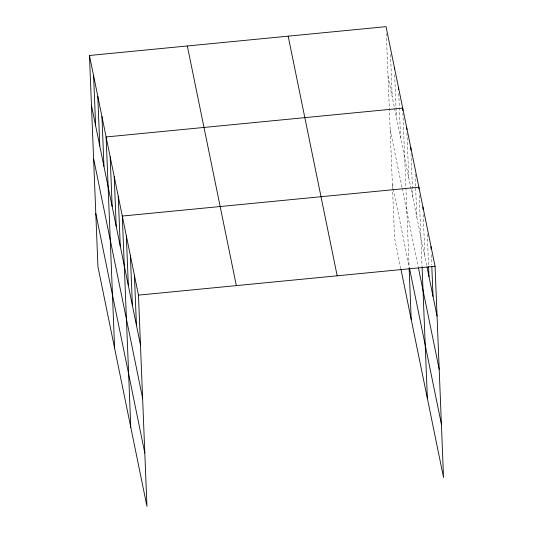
<?xml version="1.0" encoding="UTF-8"?>
<svg xmlns="http://www.w3.org/2000/svg" width="533" height="533" viewBox="0 0 533 533"><rect width="100%" height="100%" fill="white"/><g stroke="black" fill="none" stroke-linecap="round" stroke-linejoin="round"><path stroke-width="0.4" stroke-dasharray="2.67 2" d="M388.044 76.466L411.016 188.775M411.183 189.568L426.706 265.487M390.183 129.726L402.015 187.576M402.182 188.389L418.332 267.346M392.388 184.605L409.377 267.666M400.863 268.832L394.527 237.871L386.245 31.634M431.35 254.814L431.75 264.781M427.273 234.214L428.539 265.76M423.229 214.446L424.928 256.786M419.218 195.504L422.083 266.88M415.107 174.078L416.839 217.244M411.03 153.477L412.795 197.476M406.952 132.877L408.758 177.709M402.908 113.109L405.88 186.99M405.913 187.796L409.117 267.699M398.777 93.568L399.31 106.853M399.344 107.679L400.543 137.567M394.68 74.86L396.379 117.2M390.509 54.493L392.215 96.833"/><path stroke-width="0.8" d="M89.457 55.492L138.473 295.129L146.955 506.35L97.939 266.72L89.457 55.492L386.045 26.65L435.061 266.28L443.543 477.508L401.029 269.645M138.473 295.129L435.061 266.28M427.033 267.066L437.06 316.096M418.498 268.139L439.199 369.362M409.537 268.452L441.404 424.241M288.173 36.171L337.182 275.801M187.33 45.978L236.346 285.608M91.456 105.307L140.472 344.938M93.595 158.574L142.611 398.204M95.8 213.453L144.816 453.083M431.017 246.513L431.117 249.004M431.817 266.44L433.016 296.328M428.572 266.593L428.972 276.554M422.929 206.977L423.029 209.462M418.951 188.862L418.885 187.203L122.297 216.052L130.778 427.273M422.116 267.686L427.366 398.424M410.796 147.668L410.896 150.153M406.752 127.893L406.819 129.552M402.808 110.617L402.708 108.126L106.12 136.968L114.608 348.189M409.151 268.505L411.196 319.347M398.544 87.758L398.611 89.417M394.38 67.385L394.447 69.05M134.429 275.361L136.428 325.17M130.385 255.587L132.384 305.402M126.341 235.819L128.34 285.628M118.253 196.277L120.251 246.093M114.209 176.51L116.207 226.325M110.164 156.742L112.163 206.551M101.956 116.6L103.955 166.416M97.792 96.233L99.791 146.042M93.621 75.866L95.627 125.675"/></g></svg>
